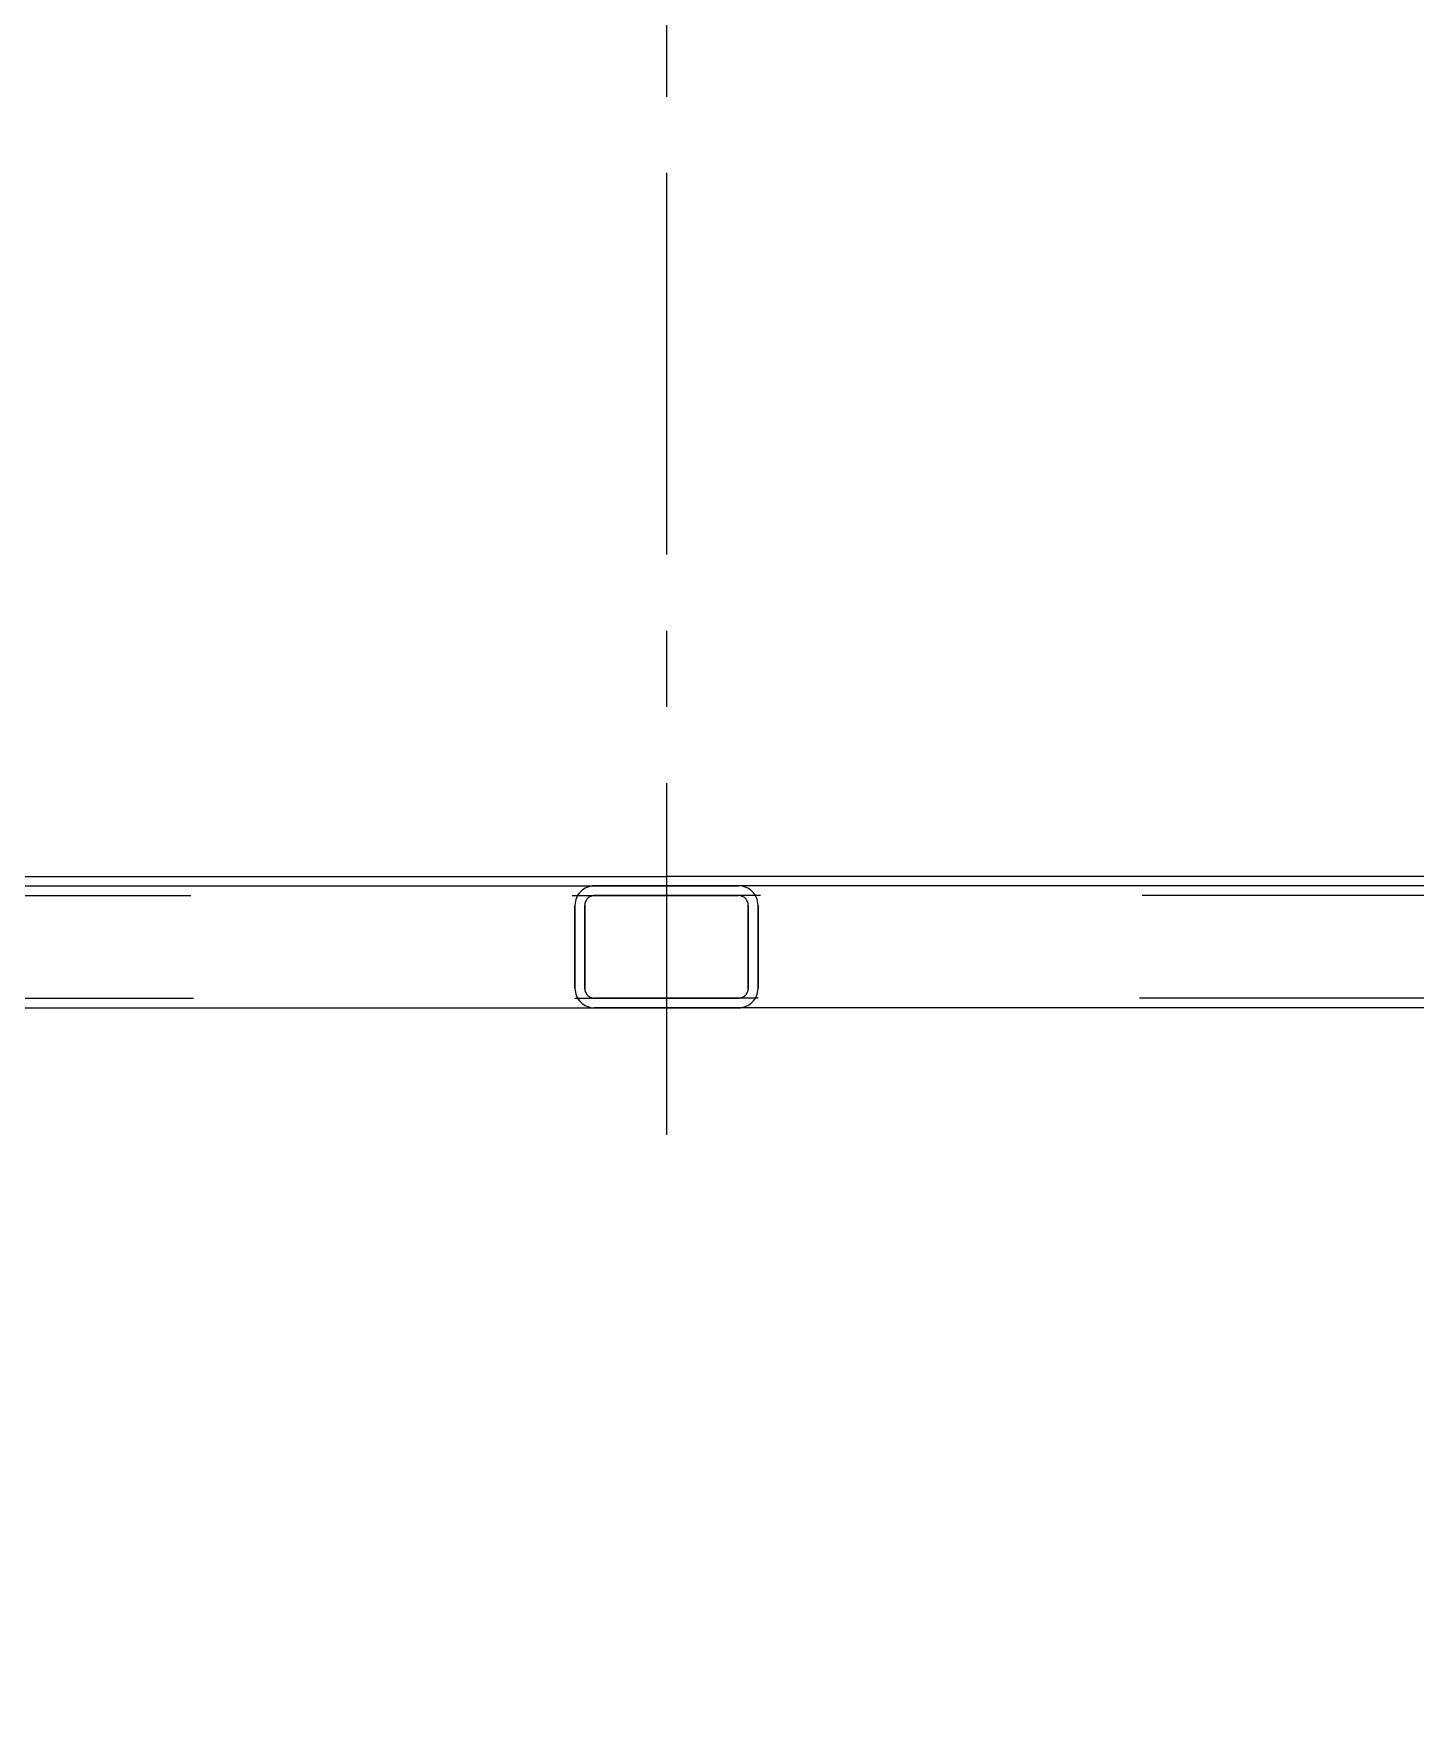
# Model space of a CAD drawing. Header units: millimetres. Extents: x 10462777 to 22643323, y 453826 to 1389191.
# Drawn here: x 11303384 to 11303837, y 598755 to 599308 of the extents above; entities that cross this region are included whole.
import ezdxf

# ---------------------------------------------------------------- set-up
doc = ezdxf.new("R2010")
doc.units = ezdxf.units.MM
doc.header["$LTSCALE"] = 200
doc.header["$MEASUREMENT"] = 0
for name, pattern in [('CENTER', [2, 1.25, -0.25, 0.25, -0.25]), ('HIDDEN', [3.75, 2.5, -1.25]), ('PHANTOM', [2.5, 1.25, -0.25, 0.25, -0.25, 0.25, -0.25])]:
    doc.linetypes.add(name, pattern=pattern)
doc.layers.get('0').update_dxf_attribs({"linetype": 'CONTINUOUS'})
for name, color, linetype in [('1 Center', 1, 'CENTER'), ('3 Hidden', 3, 'HIDDEN'), ('7', 7, 'CONTINUOUS')]:
    doc.layers.add(name, color=color, linetype=linetype)
doc.layers.add('LAYOUT', color=8, linetype='CONTINUOUS', lineweight=25)

# ---------------------------------------------------------------- blocks, each defined once
blk = doc.blocks.new('A$C7DA30AB0')
at = {"layer": 'LAYOUT', "color": 6, "linetype": 'PHANTOM'}
blk.add_circle((3030.45, 3025.99, 0), 2693.02, dxfattribs=at)
blk = doc.blocks.new('A$C0CF62632')
at = {"color": 4}
for p, q in [((71.88, 84.59), (490.88, 84.59)), ((909.88, 84.59), (490.88, 84.59)), ((25.88, 81.59), (490.88, 81.59)), ((955.88, 81.59), (490.88, 81.59)), ((25.88, 41.59), (490.88, 41.59)), ((955.88, 41.59), (490.88, 41.59))]:
    blk.add_line(p, q, dxfattribs=at)
at = {"layer": '1 Center', "ltscale": 0.5}
blk.add_line((490.88, 915.19), (490.88, 0), dxfattribs=at)
at = {"layer": '3 Hidden', "color": 4, "linetype": 'HIDDEN'}
for p, q in [((514.48, 81.59), (467.28, 81.59)), ((467.28, 81.59), (514.48, 81.59)), ((514.48, 78.39), (467.28, 78.39)), ((467.28, 78.39), (514.48, 78.39)), ((460.88, 75.19), (460.88, 47.99)), ((460.88, 47.99), (460.88, 75.19)), ((464.08, 75.19), (464.08, 47.99)), ((464.08, 47.99), (464.08, 75.19)), ((517.68, 47.99), (517.68, 75.19)), ((517.68, 75.19), (517.68, 47.99)), ((520.88, 47.99), (520.88, 75.19)), ((520.88, 75.19), (520.88, 47.99)), ((467.28, 44.79), (514.48, 44.79)), ((514.48, 44.79), (467.28, 44.79)), ((467.28, 41.59), (514.48, 41.59)), ((514.48, 41.59), (467.28, 41.59))]:
    blk.add_line(p, q, dxfattribs=at)
for centre, radius, start, end in [((467.28, 75.19), 6.4, 90, 180), ((467.28, 75.19), 6.4, 90, 180), ((467.28, 75.19), 3.2, 90, 180), ((467.28, 75.19), 3.2, 90, 180), ((514.48, 75.19), 6.4, 0, 90), ((514.48, 75.19), 6.4, 0, 90), ((514.48, 75.19), 3.2, 0, 90), ((514.48, 75.19), 3.2, 0, 90), ((467.28, 47.99), 6.4, 180, 270), ((467.28, 47.99), 6.4, 180, 270), ((467.28, 47.99), 3.2, 180, 270), ((467.28, 47.99), 3.2, 180, 270), ((514.48, 47.99), 6.4, 270, 360), ((514.48, 47.99), 3.2, 270, 360), ((514.48, 47.99), 6.4, 270, 360), ((514.48, 47.99), 3.2, 270, 360)]:
    blk.add_arc(centre, radius, start, end, dxfattribs=at)
at = {"layer": '7', "color": 0, "linetype": 'HIDDEN', "ltscale": 0.5}
for p, q in [((85.02, 78.39), (490.88, 78.39)), ((896.73, 78.39), (490.88, 78.39)), ((85.88, 44.79), (490.88, 44.79)), ((895.88, 44.79), (490.88, 44.79))]:
    blk.add_line(p, q, dxfattribs=at)

msp = doc.modelspace()

# ---------------------------------------------------------------- block references
at = {"ltscale": 10, "rotation": 180}
msp.add_blockref('A$C7DA30AB0', (11304764.24811, 600747.76955, 0), dxfattribs=at)
at = {"ltscale": 10}
msp.add_blockref('A$C0CF62632', (11303100.8444, 598947.63539, 0), dxfattribs=at)

doc.saveas('drawing.dxf')
